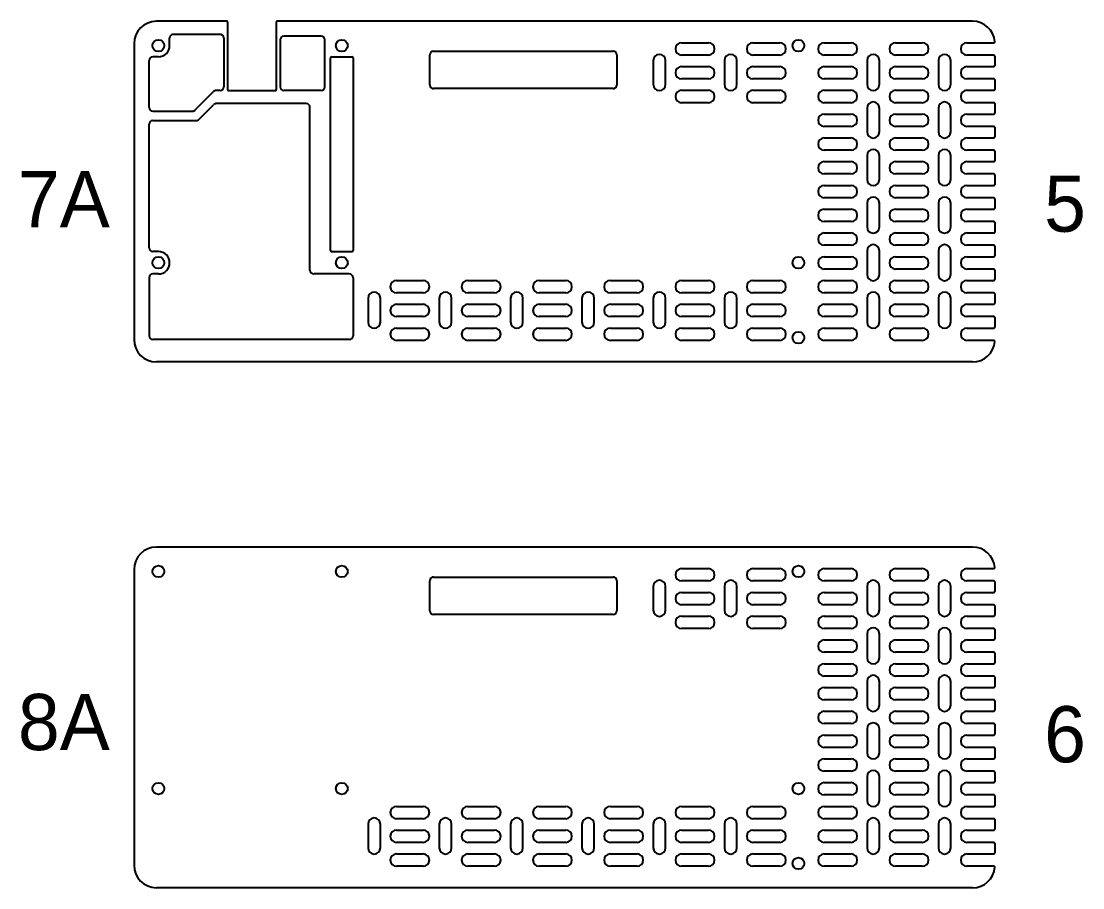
# Model space of a CAD drawing. Extents: x 1 to 1139, y 0 to 794.
# Drawn here: x 1.4 to 285, y 0 to 231.5 of the extents above; entities that cross this region are included whole.
import ezdxf

# ---------------------------------------------------------------- set-up
doc = ezdxf.new("R2010")
doc.units = 0
doc.layers.get('0').update_dxf_attribs({"linetype": 'CONTINUOUS'})

msp = doc.modelspace()

# ---------------------------------------------------------------- linework, layer by layer
for p, q in [((56.28, 231.46), (37.53, 231.46)), ((255.53, 231.46), (69.78, 231.46)), ((54.53, 227.96), (42.03, 227.96)), ((81.49, 227.46), (71.53, 227.46)), ((31.53, 225.46), (31.53, 146.46)), ((82.49, 213.96), (82.49, 226.46)), ((83.99, 170.21), (83.99, 221.71)), ((90.03, 221.71), (90.03, 170.21)), ((35.53, 162.96), (35.53, 147.46)), ((89.03, 146.46), (36.53, 146.46)), ((255.53, 140.46), (37.53, 140.46)), ((255.53, 91), (37.53, 91)), ((31.53, 85), (31.53, 6)), ((255.53, 0), (37.53, 0))]:
    msp.add_line(p, q)
at = {"linetype": 'CONTINUOUS'}
for p, q in [((56.53, 231.21), (56.53, 213.21)), ((69.53, 231.21), (69.53, 213.21)), ((41.03, 224.96), (41.03, 226.96)), ((55.53, 226.96), (55.53, 213.96)), ((70.53, 226.46), (70.53, 213.96)), ((177.83, 225.71), (184.98, 225.71)), ((196.88, 225.71), (204.03, 225.71)), ((215.93, 225.71), (223.08, 225.71)), ((234.98, 225.71), (242.13, 225.71)), ((254.03, 225.71), (261.26, 225.71)), ((38.03, 221.96), (36.53, 221.96)), ((84.24, 221.96), (89.78, 221.96)), ((110.53, 214.46), (110.53, 222.46)), ((111.53, 223.46), (159.53, 223.46)), ((160.53, 222.46), (160.53, 214.46)), ((184.98, 222.41), (177.83, 222.41)), ((204.03, 222.41), (196.88, 222.41)), ((223.08, 222.41), (215.93, 222.41)), ((242.13, 222.41), (234.98, 222.41)), ((261.28, 222.41), (254.03, 222.41)), ((261.53, 222.16), (261.53, 219.61)), ((35.53, 208.46), (35.53, 220.96)), ((170.23, 220.96), (170.23, 214.61)), ((173.53, 214.61), (173.53, 220.96)), ((177.83, 219.36), (184.98, 219.36)), ((189.28, 220.96), (189.28, 214.61)), ((192.58, 214.61), (192.58, 220.96)), ((196.88, 219.36), (204.03, 219.36)), ((215.93, 219.36), (223.08, 219.36)), ((227.38, 220.96), (227.38, 214.61)), ((230.68, 214.61), (230.68, 220.96)), ((234.98, 219.36), (242.13, 219.36)), ((246.43, 220.96), (246.43, 214.61)), ((249.73, 214.61), (249.73, 220.96)), ((254.03, 219.36), (261.28, 219.36)), ((184.98, 216.06), (177.83, 216.06)), ((204.03, 216.06), (196.88, 216.06)), ((223.08, 216.06), (215.93, 216.06)), ((242.13, 216.06), (234.98, 216.06)), ((261.28, 216.06), (254.03, 216.06)), ((261.53, 215.81), (261.53, 213.26)), ((54.53, 212.96), (53.45, 212.96)), ((56.78, 212.96), (69.28, 212.96)), ((81.49, 212.96), (71.53, 212.96)), ((159.53, 213.46), (111.53, 213.46)), ((177.83, 213.01), (184.98, 213.01)), ((196.88, 213.01), (204.03, 213.01)), ((215.93, 213.01), (223.08, 213.01)), ((234.98, 213.01), (242.13, 213.01)), ((254.03, 213.01), (261.28, 213.01)), ((47.82, 207.76), (52.74, 212.67)), ((36.53, 207.46), (47.12, 207.46)), ((48.86, 205.26), (52.77, 209.17)), ((77.53, 209.46), (53.48, 209.46)), ((78.53, 164.96), (78.53, 208.46)), ((184.98, 209.71), (177.83, 209.71)), ((204.03, 209.71), (196.88, 209.71)), ((223.08, 209.71), (215.93, 209.71)), ((227.38, 208.26), (227.38, 201.91)), ((230.68, 201.91), (230.68, 208.26)), ((242.13, 209.71), (234.98, 209.71)), ((246.43, 208.26), (246.43, 201.91)), ((249.73, 201.91), (249.73, 208.26)), ((261.28, 209.71), (254.03, 209.71)), ((261.53, 209.46), (261.53, 206.91)), ((36.53, 204.96), (48.15, 204.96)), ((215.93, 206.66), (223.08, 206.66)), ((234.98, 206.66), (242.13, 206.66)), ((254.03, 206.66), (261.28, 206.66)), ((35.53, 170.96), (35.53, 203.96)), ((223.08, 203.36), (215.93, 203.36)), ((242.13, 203.36), (234.98, 203.36)), ((261.28, 203.36), (254.03, 203.36)), ((261.53, 203.11), (261.53, 200.56)), ((215.93, 200.31), (223.08, 200.31)), ((234.98, 200.31), (242.13, 200.31)), ((254.03, 200.31), (261.28, 200.31)), ((223.08, 197.01), (215.93, 197.01)), ((242.13, 197.01), (234.98, 197.01)), ((261.28, 197.01), (254.03, 197.01)), ((261.53, 196.76), (261.53, 194.21)), ((215.93, 193.96), (223.08, 193.96)), ((227.38, 195.56), (227.38, 189.21)), ((230.68, 189.21), (230.68, 195.56)), ((234.98, 193.96), (242.13, 193.96)), ((246.43, 195.56), (246.43, 189.21)), ((249.73, 189.21), (249.73, 195.56)), ((254.03, 193.96), (261.28, 193.96)), ((223.08, 190.66), (215.93, 190.66)), ((242.13, 190.66), (234.98, 190.66)), ((261.28, 190.66), (254.03, 190.66)), ((261.53, 190.41), (261.53, 187.86)), ((215.93, 187.61), (223.08, 187.61)), ((234.98, 187.61), (242.13, 187.61)), ((254.03, 187.61), (261.28, 187.61)), ((223.08, 184.31), (215.93, 184.31)), ((227.38, 182.86), (227.38, 176.51)), ((230.68, 176.51), (230.68, 182.86)), ((242.13, 184.31), (234.98, 184.31)), ((246.43, 182.86), (246.43, 176.51)), ((249.73, 176.51), (249.73, 182.86)), ((261.28, 184.31), (254.03, 184.31)), ((261.53, 184.06), (261.53, 181.51)), ((215.93, 181.26), (223.08, 181.26)), ((234.98, 181.26), (242.13, 181.26)), ((254.03, 181.26), (261.28, 181.26)), ((223.08, 177.96), (215.93, 177.96)), ((242.13, 177.96), (234.98, 177.96)), ((261.28, 177.96), (254.03, 177.96)), ((261.53, 177.71), (261.53, 175.16)), ((215.93, 174.91), (223.08, 174.91)), ((234.98, 174.91), (242.13, 174.91)), ((254.03, 174.91), (261.28, 174.91)), ((223.08, 171.61), (215.93, 171.61)), ((242.13, 171.61), (234.98, 171.61)), ((261.28, 171.61), (254.03, 171.61)), ((261.53, 171.36), (261.53, 168.81)), ((38.03, 169.96), (36.53, 169.96)), ((84.24, 169.96), (89.78, 169.96)), ((215.93, 168.56), (223.08, 168.56)), ((227.38, 170.16), (227.38, 163.81)), ((230.68, 163.81), (230.68, 170.16)), ((234.98, 168.56), (242.13, 168.56)), ((246.43, 170.16), (246.43, 163.81)), ((249.73, 163.81), (249.73, 170.16)), ((254.03, 168.56), (261.28, 168.56)), ((223.08, 165.26), (215.93, 165.26)), ((242.13, 165.26), (234.98, 165.26)), ((261.28, 165.26), (254.03, 165.26)), ((261.53, 165.01), (261.53, 162.46)), ((38.03, 163.96), (36.53, 163.96)), ((89.03, 163.96), (79.53, 163.96)), ((90.03, 162.96), (90.03, 147.46)), ((101.63, 162.21), (108.78, 162.21)), ((120.68, 162.21), (127.83, 162.21)), ((139.73, 162.21), (146.88, 162.21)), ((158.78, 162.21), (165.93, 162.21)), ((177.83, 162.21), (184.98, 162.21)), ((196.88, 162.21), (204.03, 162.21)), ((215.93, 162.21), (223.08, 162.21)), ((234.98, 162.21), (242.13, 162.21)), ((254.03, 162.21), (261.28, 162.21)), ((108.78, 158.91), (101.63, 158.91)), ((127.83, 158.91), (120.68, 158.91)), ((146.88, 158.91), (139.73, 158.91)), ((165.93, 158.91), (158.78, 158.91)), ((184.98, 158.91), (177.83, 158.91)), ((204.03, 158.91), (196.88, 158.91)), ((223.08, 158.91), (215.93, 158.91)), ((242.13, 158.91), (234.98, 158.91)), ((261.28, 158.91), (254.03, 158.91)), ((94.03, 157.46), (94.03, 151.11)), ((97.33, 151.11), (97.33, 157.46)), ((113.08, 157.46), (113.08, 151.11)), ((116.38, 151.11), (116.38, 157.46)), ((132.13, 157.46), (132.13, 151.11)), ((135.43, 151.11), (135.43, 157.46)), ((151.18, 157.46), (151.18, 151.11)), ((154.48, 151.11), (154.48, 157.46)), ((170.23, 157.46), (170.23, 151.11)), ((173.53, 151.11), (173.53, 157.46)), ((189.28, 157.46), (189.28, 151.11)), ((192.58, 151.11), (192.58, 157.46)), ((227.38, 157.46), (227.38, 151.11)), ((230.68, 151.11), (230.68, 157.46)), ((246.43, 157.46), (246.43, 151.11)), ((249.73, 151.11), (249.73, 157.46)), ((261.53, 158.66), (261.53, 156.11)), ((101.63, 155.86), (108.78, 155.86)), ((120.68, 155.86), (127.83, 155.86)), ((139.73, 155.86), (146.88, 155.86)), ((158.78, 155.86), (165.93, 155.86)), ((177.83, 155.86), (184.98, 155.86)), ((196.88, 155.86), (204.03, 155.86)), ((215.93, 155.86), (223.08, 155.86)), ((234.98, 155.86), (242.13, 155.86)), ((254.03, 155.86), (261.28, 155.86)), ((108.78, 152.56), (101.63, 152.56)), ((127.83, 152.56), (120.68, 152.56)), ((146.88, 152.56), (139.73, 152.56)), ((165.93, 152.56), (158.78, 152.56)), ((184.98, 152.56), (177.83, 152.56)), ((204.03, 152.56), (196.88, 152.56)), ((223.08, 152.56), (215.93, 152.56)), ((242.13, 152.56), (234.98, 152.56)), ((261.28, 152.56), (254.03, 152.56)), ((261.53, 152.31), (261.53, 149.76)), ((101.63, 149.51), (108.78, 149.51)), ((120.68, 149.51), (127.83, 149.51)), ((139.73, 149.51), (146.88, 149.51)), ((158.78, 149.51), (165.93, 149.51)), ((177.83, 149.51), (184.98, 149.51)), ((196.88, 149.51), (204.03, 149.51)), ((215.93, 149.51), (223.08, 149.51)), ((234.98, 149.51), (242.13, 149.51)), ((254.03, 149.51), (261.28, 149.51)), ((108.78, 146.21), (101.63, 146.21)), ((127.83, 146.21), (120.68, 146.21)), ((146.88, 146.21), (139.73, 146.21)), ((165.93, 146.21), (158.78, 146.21)), ((184.98, 146.21), (177.83, 146.21)), ((204.03, 146.21), (196.88, 146.21)), ((223.08, 146.21), (215.93, 146.21)), ((242.13, 146.21), (234.98, 146.21)), ((261.26, 146.21), (254.03, 146.21)), ((177.83, 85.25), (184.98, 85.25)), ((196.88, 85.25), (204.03, 85.25)), ((215.93, 85.25), (223.08, 85.25)), ((234.98, 85.25), (242.13, 85.25)), ((254.03, 85.25), (261.26, 85.25)), ((111.53, 83), (159.53, 83)), ((110.53, 74), (110.53, 82)), ((160.53, 82), (160.53, 74)), ((170.23, 80.5), (170.23, 74.15)), ((173.53, 74.15), (173.53, 80.5)), ((184.98, 81.95), (177.83, 81.95)), ((189.28, 80.5), (189.28, 74.15)), ((192.58, 74.15), (192.58, 80.5)), ((204.03, 81.95), (196.88, 81.95)), ((223.08, 81.95), (215.93, 81.95)), ((227.38, 80.5), (227.38, 74.15)), ((230.68, 74.15), (230.68, 80.5)), ((242.13, 81.95), (234.98, 81.95)), ((246.43, 80.5), (246.43, 74.15)), ((249.73, 74.15), (249.73, 80.5)), ((261.28, 81.95), (254.03, 81.95)), ((261.53, 81.7), (261.53, 79.15)), ((177.83, 78.9), (184.98, 78.9)), ((196.88, 78.9), (204.03, 78.9)), ((215.93, 78.9), (223.08, 78.9)), ((234.98, 78.9), (242.13, 78.9)), ((254.03, 78.9), (261.28, 78.9)), ((184.98, 75.6), (177.83, 75.6)), ((204.03, 75.6), (196.88, 75.6)), ((223.08, 75.6), (215.93, 75.6)), ((242.13, 75.6), (234.98, 75.6)), ((261.28, 75.6), (254.03, 75.6)), ((261.53, 75.35), (261.53, 72.8)), ((159.53, 73), (111.53, 73)), ((177.83, 72.55), (184.98, 72.55)), ((196.88, 72.55), (204.03, 72.55)), ((215.93, 72.55), (223.08, 72.55)), ((234.98, 72.55), (242.13, 72.55)), ((254.03, 72.55), (261.28, 72.55)), ((184.98, 69.25), (177.83, 69.25)), ((204.03, 69.25), (196.88, 69.25)), ((223.08, 69.25), (215.93, 69.25)), ((242.13, 69.25), (234.98, 69.25)), ((261.28, 69.25), (254.03, 69.25)), ((261.53, 69), (261.53, 66.45)), ((215.93, 66.2), (223.08, 66.2)), ((227.38, 67.8), (227.38, 61.45)), ((230.68, 61.45), (230.68, 67.8)), ((234.98, 66.2), (242.13, 66.2)), ((246.43, 67.8), (246.43, 61.45)), ((249.73, 61.45), (249.73, 67.8)), ((254.03, 66.2), (261.28, 66.2)), ((223.08, 62.9), (215.93, 62.9)), ((242.13, 62.9), (234.98, 62.9)), ((261.28, 62.9), (254.03, 62.9)), ((261.53, 62.65), (261.53, 60.1)), ((215.93, 59.85), (223.08, 59.85)), ((234.98, 59.85), (242.13, 59.85)), ((254.03, 59.85), (261.28, 59.85)), ((223.08, 56.55), (215.93, 56.55)), ((227.38, 55.1), (227.38, 48.75)), ((230.68, 48.75), (230.68, 55.1)), ((242.13, 56.55), (234.98, 56.55)), ((246.43, 55.1), (246.43, 48.75)), ((249.73, 48.75), (249.73, 55.1)), ((261.28, 56.55), (254.03, 56.55)), ((261.53, 56.3), (261.53, 53.75)), ((215.93, 53.5), (223.08, 53.5)), ((234.98, 53.5), (242.13, 53.5)), ((254.03, 53.5), (261.28, 53.5)), ((223.08, 50.2), (215.93, 50.2)), ((242.13, 50.2), (234.98, 50.2)), ((261.28, 50.2), (254.03, 50.2)), ((261.53, 49.95), (261.53, 47.4)), ((215.93, 47.15), (223.08, 47.15)), ((234.98, 47.15), (242.13, 47.15)), ((254.03, 47.15), (261.28, 47.15)), ((223.08, 43.85), (215.93, 43.85)), ((242.13, 43.85), (234.98, 43.85)), ((261.28, 43.85), (254.03, 43.85)), ((261.53, 43.6), (261.53, 41.05)), ((215.93, 40.8), (223.08, 40.8)), ((227.38, 42.4), (227.38, 36.05)), ((230.68, 36.05), (230.68, 42.4)), ((234.98, 40.8), (242.13, 40.8)), ((246.43, 42.4), (246.43, 36.05)), ((249.73, 36.05), (249.73, 42.4)), ((254.03, 40.8), (261.28, 40.8)), ((223.08, 37.5), (215.93, 37.5)), ((242.13, 37.5), (234.98, 37.5)), ((261.28, 37.5), (254.03, 37.5)), ((261.53, 37.25), (261.53, 34.7)), ((215.93, 34.45), (223.08, 34.45)), ((234.98, 34.45), (242.13, 34.45)), ((254.03, 34.45), (261.28, 34.45)), ((223.08, 31.15), (215.93, 31.15)), ((227.38, 29.7), (227.38, 23.35)), ((230.68, 23.35), (230.68, 29.7)), ((242.13, 31.15), (234.98, 31.15)), ((246.43, 29.7), (246.43, 23.35)), ((249.73, 23.35), (249.73, 29.7)), ((261.28, 31.15), (254.03, 31.15)), ((261.53, 30.9), (261.53, 28.35)), ((215.93, 28.1), (223.08, 28.1)), ((234.98, 28.1), (242.13, 28.1)), ((254.03, 28.1), (261.28, 28.1)), ((223.08, 24.8), (215.93, 24.8)), ((242.13, 24.8), (234.98, 24.8)), ((261.28, 24.8), (254.03, 24.8)), ((261.53, 24.55), (261.53, 22)), ((101.63, 21.75), (108.78, 21.75)), ((120.68, 21.75), (127.83, 21.75)), ((139.73, 21.75), (146.88, 21.75)), ((158.78, 21.75), (165.93, 21.75)), ((177.83, 21.75), (184.98, 21.75)), ((196.88, 21.75), (204.03, 21.75)), ((215.93, 21.75), (223.08, 21.75)), ((234.98, 21.75), (242.13, 21.75)), ((254.03, 21.75), (261.28, 21.75)), ((108.78, 18.45), (101.63, 18.45)), ((127.83, 18.45), (120.68, 18.45)), ((146.88, 18.45), (139.73, 18.45)), ((165.93, 18.45), (158.78, 18.45)), ((184.98, 18.45), (177.83, 18.45)), ((204.03, 18.45), (196.88, 18.45)), ((223.08, 18.45), (215.93, 18.45)), ((242.13, 18.45), (234.98, 18.45)), ((261.28, 18.45), (254.03, 18.45)), ((261.53, 18.2), (261.53, 15.65)), ((94.03, 17), (94.03, 10.65)), ((97.33, 10.65), (97.33, 17)), ((101.63, 15.4), (108.78, 15.4)), ((113.08, 17), (113.08, 10.65)), ((116.38, 10.65), (116.38, 17)), ((120.68, 15.4), (127.83, 15.4)), ((132.13, 17), (132.13, 10.65)), ((135.43, 10.65), (135.43, 17)), ((139.73, 15.4), (146.88, 15.4)), ((151.18, 17), (151.18, 10.65)), ((154.48, 10.65), (154.48, 17)), ((158.78, 15.4), (165.93, 15.4)), ((170.23, 17), (170.23, 10.65)), ((173.53, 10.65), (173.53, 17)), ((177.83, 15.4), (184.98, 15.4)), ((189.28, 17), (189.28, 10.65)), ((192.58, 10.65), (192.58, 17)), ((196.88, 15.4), (204.03, 15.4)), ((215.93, 15.4), (223.08, 15.4)), ((227.38, 17), (227.38, 10.65)), ((230.68, 10.65), (230.68, 17)), ((234.98, 15.4), (242.13, 15.4)), ((246.43, 17), (246.43, 10.65)), ((249.73, 10.65), (249.73, 17)), ((254.03, 15.4), (261.28, 15.4)), ((108.78, 12.1), (101.63, 12.1)), ((127.83, 12.1), (120.68, 12.1)), ((146.88, 12.1), (139.73, 12.1)), ((165.93, 12.1), (158.78, 12.1)), ((184.98, 12.1), (177.83, 12.1)), ((204.03, 12.1), (196.88, 12.1)), ((223.08, 12.1), (215.93, 12.1)), ((242.13, 12.1), (234.98, 12.1)), ((261.28, 12.1), (254.03, 12.1)), ((261.53, 11.85), (261.53, 9.3)), ((101.63, 9.05), (108.78, 9.05)), ((120.68, 9.05), (127.83, 9.05)), ((139.73, 9.05), (146.88, 9.05)), ((158.78, 9.05), (165.93, 9.05)), ((177.83, 9.05), (184.98, 9.05)), ((196.88, 9.05), (204.03, 9.05)), ((215.93, 9.05), (223.08, 9.05)), ((234.98, 9.05), (242.13, 9.05)), ((254.03, 9.05), (261.28, 9.05)), ((108.78, 5.75), (101.63, 5.75)), ((127.83, 5.75), (120.68, 5.75)), ((146.88, 5.75), (139.73, 5.75)), ((165.93, 5.75), (158.78, 5.75)), ((184.98, 5.75), (177.83, 5.75)), ((204.03, 5.75), (196.88, 5.75)), ((223.08, 5.75), (215.93, 5.75)), ((242.13, 5.75), (234.98, 5.75)), ((261.26, 5.75), (254.03, 5.75))]:
    msp.add_line(p, q, dxfattribs=at)
for centre in [(38.03, 224.96), (87.03, 224.96), (38.03, 84.5), (87.03, 84.5)]:
    msp.add_circle(centre, 1.57)
for centre in [(209.03, 224.96), (38.03, 166.96), (87.03, 166.96), (209.03, 166.96), (209.03, 146.96), (209.03, 84.5), (38.03, 26.5), (87.03, 26.5), (209.03, 26.5), (209.03, 6.5)]:
    msp.add_circle(centre, 1.57, dxfattribs=at)
for centre, radius, start, end in [((37.53, 225.46), 6, 90, 180), ((81.49, 226.46), 1, 0, 90), ((37.53, 146.46), 6, 180, 270), ((36.53, 147.46), 1, 180, 270), ((37.53, 85), 6, 90, 180), ((37.53, 6), 6, 180, 270)]:
    msp.add_arc(centre, radius, start, end)
for centre, radius, start, end in [((56.28, 231.21), 0.25, 0, 90), ((69.78, 231.21), 0.25, 90, 180), ((255.53, 225.46), 6, 4.9885, 90), ((42.03, 226.96), 1, 90, 180), ((54.53, 226.96), 1, 0, 90), ((71.53, 226.46), 1, 90, 180), ((38.03, 224.96), 3, 270, 0), ((177.83, 224.06), 1.65, 90, 270), ((184.98, 224.06), 1.65, 270, 90), ((196.88, 224.06), 1.65, 90, 270), ((204.03, 224.06), 1.65, 270, 90), ((215.93, 224.06), 1.65, 90, 270), ((223.08, 224.06), 1.65, 270, 90), ((234.98, 224.06), 1.65, 90, 270), ((242.13, 224.06), 1.65, 270, 90), ((254.03, 224.06), 1.65, 90, 270), ((261.26, 225.96), 0.25, 270, 4.9885), ((36.53, 220.96), 1, 90, 180), ((84.24, 221.71), 0.25, 90, 180), ((89.78, 221.71), 0.25, 0, 90), ((111.53, 222.46), 1, 90, 180), ((159.53, 222.46), 1, 0, 90), ((171.88, 220.96), 1.65, 0, 180), ((190.93, 220.96), 1.65, 0, 180), ((229.03, 220.96), 1.65, 0, 180), ((248.08, 220.96), 1.65, 0, 180), ((261.28, 222.16), 0.25, 0, 90), ((177.83, 217.71), 1.65, 90, 270), ((184.98, 217.71), 1.65, 270, 90), ((196.88, 217.71), 1.65, 90, 270), ((204.03, 217.71), 1.65, 270, 90), ((215.93, 217.71), 1.65, 90, 270), ((223.08, 217.71), 1.65, 270, 90), ((234.98, 217.71), 1.65, 90, 270), ((242.13, 217.71), 1.65, 270, 90), ((254.03, 217.71), 1.65, 90, 270), ((261.28, 219.61), 0.25, 270, 0), ((261.28, 215.81), 0.25, 0, 90), ((53.45, 211.96), 1, 90, 135), ((54.53, 213.96), 1, 270, 0), ((56.78, 213.21), 0.25, 180, 270), ((69.28, 213.21), 0.25, 270, 0), ((71.53, 213.96), 1, 180, 270), ((81.49, 213.96), 1, 270, 0), ((111.53, 214.46), 1, 180, 270), ((159.53, 214.46), 1, 270, 0), ((171.88, 214.61), 1.65, 180, 0), ((177.83, 211.36), 1.65, 90, 270), ((184.98, 211.36), 1.65, 270, 90), ((190.93, 214.61), 1.65, 180, 0), ((196.88, 211.36), 1.65, 90, 270), ((204.03, 211.36), 1.65, 270, 90), ((215.93, 211.36), 1.65, 90, 270), ((223.08, 211.36), 1.65, 270, 90), ((229.03, 214.61), 1.65, 180, 0), ((234.98, 211.36), 1.65, 90, 270), ((242.13, 211.36), 1.65, 270, 90), ((248.08, 214.61), 1.65, 180, 0), ((254.03, 211.36), 1.65, 90, 270), ((261.28, 213.26), 0.25, 270, 0), ((229.03, 208.26), 1.65, 0, 180), ((248.08, 208.26), 1.65, 0, 180), ((36.53, 208.46), 1, 180, 270), ((47.12, 208.46), 1, 270, 315), ((53.48, 208.46), 1, 90, 135), ((77.53, 208.46), 1, 0, 90), ((261.28, 209.46), 0.25, 0, 90), ((36.53, 203.96), 1, 90, 180), ((48.15, 205.96), 1, 270, 315), ((215.93, 205.01), 1.65, 90, 270), ((223.08, 205.01), 1.65, 270, 90), ((234.98, 205.01), 1.65, 90, 270), ((242.13, 205.01), 1.65, 270, 90), ((254.03, 205.01), 1.65, 90, 270), ((261.28, 206.91), 0.25, 270, 0), ((229.03, 201.91), 1.65, 180, 0), ((248.08, 201.91), 1.65, 180, 0), ((261.28, 203.11), 0.25, 0, 90), ((215.93, 198.66), 1.65, 90, 270), ((223.08, 198.66), 1.65, 270, 90), ((234.98, 198.66), 1.65, 90, 270), ((242.13, 198.66), 1.65, 270, 90), ((254.03, 198.66), 1.65, 90, 270), ((261.28, 200.56), 0.25, 270, 0), ((229.03, 195.56), 1.65, 0, 180), ((248.08, 195.56), 1.65, 0, 180), ((261.28, 196.76), 0.25, 0, 90), ((215.93, 192.31), 1.65, 90, 270), ((223.08, 192.31), 1.65, 270, 90), ((234.98, 192.31), 1.65, 90, 270), ((242.13, 192.31), 1.65, 270, 90), ((254.03, 192.31), 1.65, 90, 270), ((261.28, 194.21), 0.25, 270, 0), ((261.28, 190.41), 0.25, 0, 90), ((215.93, 185.96), 1.65, 90, 270), ((223.08, 185.96), 1.65, 270, 90), ((229.03, 189.21), 1.65, 180, 0), ((234.98, 185.96), 1.65, 90, 270), ((242.13, 185.96), 1.65, 270, 90), ((248.08, 189.21), 1.65, 180, 0), ((254.03, 185.96), 1.65, 90, 270), ((261.28, 187.86), 0.25, 270, 0), ((229.03, 182.86), 1.65, 0, 180), ((248.08, 182.86), 1.65, 0, 180), ((261.28, 184.06), 0.25, 0, 90), ((261.28, 181.51), 0.25, 270, 0), ((215.93, 179.61), 1.65, 90, 270), ((223.08, 179.61), 1.65, 270, 90), ((234.98, 179.61), 1.65, 90, 270), ((242.13, 179.61), 1.65, 270, 90), ((254.03, 179.61), 1.65, 90, 270), ((229.03, 176.51), 1.65, 180, 0), ((248.08, 176.51), 1.65, 180, 0), ((261.28, 177.71), 0.25, 0, 90), ((215.93, 173.26), 1.65, 90, 270), ((223.08, 173.26), 1.65, 270, 90), ((234.98, 173.26), 1.65, 90, 270), ((242.13, 173.26), 1.65, 270, 90), ((254.03, 173.26), 1.65, 90, 270), ((261.28, 175.16), 0.25, 270, 0), ((36.53, 170.96), 1, 180, 270), ((84.24, 170.21), 0.25, 180, 270), ((89.78, 170.21), 0.25, 270, 0), ((229.03, 170.16), 1.65, 0, 180), ((248.08, 170.16), 1.65, 0, 180), ((261.28, 171.36), 0.25, 0, 90), ((38.03, 166.96), 3, 270, 90), ((215.93, 166.91), 1.65, 90, 270), ((223.08, 166.91), 1.65, 270, 90), ((234.98, 166.91), 1.65, 90, 270), ((242.13, 166.91), 1.65, 270, 90), ((254.03, 166.91), 1.65, 90, 270), ((261.28, 168.81), 0.25, 270, 0), ((79.53, 164.96), 1, 180, 270), ((261.28, 165.01), 0.25, 0, 90), ((36.53, 162.96), 1, 90, 180), ((89.03, 162.96), 1, 0, 90), ((101.63, 160.56), 1.65, 90, 270), ((108.78, 160.56), 1.65, 270, 90), ((120.68, 160.56), 1.65, 90, 270), ((127.83, 160.56), 1.65, 270, 90), ((139.73, 160.56), 1.65, 90, 270), ((146.88, 160.56), 1.65, 270, 90), ((158.78, 160.56), 1.65, 90, 270), ((165.93, 160.56), 1.65, 270, 90), ((177.83, 160.56), 1.65, 90, 270), ((184.98, 160.56), 1.65, 270, 90), ((196.88, 160.56), 1.65, 90, 270), ((204.03, 160.56), 1.65, 270, 90), ((215.93, 160.56), 1.65, 90, 270), ((223.08, 160.56), 1.65, 270, 90), ((229.03, 163.81), 1.65, 180, 0), ((234.98, 160.56), 1.65, 90, 270), ((242.13, 160.56), 1.65, 270, 90), ((248.08, 163.81), 1.65, 180, 0), ((254.03, 160.56), 1.65, 90, 270), ((261.28, 162.46), 0.25, 270, 0), ((95.68, 157.46), 1.65, 0, 180), ((114.73, 157.46), 1.65, 0, 180), ((133.78, 157.46), 1.65, 0, 180), ((152.83, 157.46), 1.65, 0, 180), ((171.88, 157.46), 1.65, 0, 180), ((190.93, 157.46), 1.65, 0, 180), ((229.03, 157.46), 1.65, 0, 180), ((248.08, 157.46), 1.65, 0, 180), ((261.28, 158.66), 0.25, 0, 90), ((261.28, 156.11), 0.25, 270, 0), ((101.63, 154.21), 1.65, 90, 270), ((108.78, 154.21), 1.65, 270, 90), ((120.68, 154.21), 1.65, 90, 270), ((127.83, 154.21), 1.65, 270, 90), ((139.73, 154.21), 1.65, 90, 270), ((146.88, 154.21), 1.65, 270, 90), ((158.78, 154.21), 1.65, 90, 270), ((165.93, 154.21), 1.65, 270, 90), ((177.83, 154.21), 1.65, 90, 270), ((184.98, 154.21), 1.65, 270, 90), ((196.88, 154.21), 1.65, 90, 270), ((204.03, 154.21), 1.65, 270, 90), ((215.93, 154.21), 1.65, 90, 270), ((223.08, 154.21), 1.65, 270, 90), ((234.98, 154.21), 1.65, 90, 270), ((242.13, 154.21), 1.65, 270, 90), ((254.03, 154.21), 1.65, 90, 270), ((95.68, 151.11), 1.65, 180, 0), ((114.73, 151.11), 1.65, 180, 0), ((133.78, 151.11), 1.65, 180, 0), ((152.83, 151.11), 1.65, 180, 0), ((171.88, 151.11), 1.65, 180, 0), ((190.93, 151.11), 1.65, 180, 0), ((229.03, 151.11), 1.65, 180, 0), ((248.08, 151.11), 1.65, 180, 0), ((261.28, 152.31), 0.25, 0, 90), ((101.63, 147.86), 1.65, 90, 270), ((108.78, 147.86), 1.65, 270, 90), ((120.68, 147.86), 1.65, 90, 270), ((127.83, 147.86), 1.65, 270, 90), ((139.73, 147.86), 1.65, 90, 270), ((146.88, 147.86), 1.65, 270, 90), ((158.78, 147.86), 1.65, 90, 270), ((165.93, 147.86), 1.65, 270, 90), ((177.83, 147.86), 1.65, 90, 270), ((184.98, 147.86), 1.65, 270, 90), ((196.88, 147.86), 1.65, 90, 270), ((204.03, 147.86), 1.65, 270, 90), ((215.93, 147.86), 1.65, 90, 270), ((223.08, 147.86), 1.65, 270, 90), ((234.98, 147.86), 1.65, 90, 270), ((242.13, 147.86), 1.65, 270, 90), ((254.03, 147.86), 1.65, 90, 270), ((261.28, 149.76), 0.25, 270, 0), ((89.03, 147.46), 1, 270, 0), ((255.53, 146.46), 6, 270, 355.0115), ((261.26, 145.96), 0.25, 355.0115, 90), ((255.53, 85), 6, 4.9885, 90), ((177.83, 83.6), 1.65, 90, 270), ((184.98, 83.6), 1.65, 270, 90), ((196.88, 83.6), 1.65, 90, 270), ((204.03, 83.6), 1.65, 270, 90), ((215.93, 83.6), 1.65, 90, 270), ((223.08, 83.6), 1.65, 270, 90), ((234.98, 83.6), 1.65, 90, 270), ((242.13, 83.6), 1.65, 270, 90), ((254.03, 83.6), 1.65, 90, 270), ((261.26, 85.5), 0.25, 270, 4.9885), ((111.53, 82), 1, 90, 180), ((159.53, 82), 1, 0, 90), ((171.88, 80.5), 1.65, 0, 180), ((190.93, 80.5), 1.65, 0, 180), ((229.03, 80.5), 1.65, 0, 180), ((248.08, 80.5), 1.65, 0, 180), ((261.28, 81.7), 0.25, 0, 90), ((177.83, 77.25), 1.65, 90, 270), ((184.98, 77.25), 1.65, 270, 90), ((196.88, 77.25), 1.65, 90, 270), ((204.03, 77.25), 1.65, 270, 90), ((215.93, 77.25), 1.65, 90, 270), ((223.08, 77.25), 1.65, 270, 90), ((234.98, 77.25), 1.65, 90, 270), ((242.13, 77.25), 1.65, 270, 90), ((254.03, 77.25), 1.65, 90, 270), ((261.28, 79.15), 0.25, 270, 0), ((111.53, 74), 1, 180, 270), ((159.53, 74), 1, 270, 0), ((171.88, 74.15), 1.65, 180, 0), ((190.93, 74.15), 1.65, 180, 0), ((229.03, 74.15), 1.65, 180, 0), ((248.08, 74.15), 1.65, 180, 0), ((261.28, 75.35), 0.25, 0, 90), ((177.83, 70.9), 1.65, 90, 270), ((184.98, 70.9), 1.65, 270, 90), ((196.88, 70.9), 1.65, 90, 270), ((204.03, 70.9), 1.65, 270, 90), ((215.93, 70.9), 1.65, 90, 270), ((223.08, 70.9), 1.65, 270, 90), ((234.98, 70.9), 1.65, 90, 270), ((242.13, 70.9), 1.65, 270, 90), ((254.03, 70.9), 1.65, 90, 270), ((261.28, 72.8), 0.25, 270, 0), ((229.03, 67.8), 1.65, 0, 180), ((248.08, 67.8), 1.65, 0, 180), ((261.28, 69), 0.25, 0, 90), ((215.93, 64.55), 1.65, 90, 270), ((223.08, 64.55), 1.65, 270, 90), ((234.98, 64.55), 1.65, 90, 270), ((242.13, 64.55), 1.65, 270, 90), ((254.03, 64.55), 1.65, 90, 270), ((261.28, 66.45), 0.25, 270, 0), ((261.28, 62.65), 0.25, 0, 90), ((215.93, 58.2), 1.65, 90, 270), ((223.08, 58.2), 1.65, 270, 90), ((229.03, 61.45), 1.65, 180, 0), ((234.98, 58.2), 1.65, 90, 270), ((242.13, 58.2), 1.65, 270, 90), ((248.08, 61.45), 1.65, 180, 0), ((254.03, 58.2), 1.65, 90, 270), ((261.28, 60.1), 0.25, 270, 0), ((229.03, 55.1), 1.65, 0, 180), ((248.08, 55.1), 1.65, 0, 180), ((261.28, 56.3), 0.25, 0, 90), ((215.93, 51.85), 1.65, 90, 270), ((223.08, 51.85), 1.65, 270, 90), ((234.98, 51.85), 1.65, 90, 270), ((242.13, 51.85), 1.65, 270, 90), ((254.03, 51.85), 1.65, 90, 270), ((261.28, 53.75), 0.25, 270, 0), ((229.03, 48.75), 1.65, 180, 0), ((248.08, 48.75), 1.65, 180, 0), ((261.28, 49.95), 0.25, 0, 90), ((215.93, 45.5), 1.65, 90, 270), ((223.08, 45.5), 1.65, 270, 90), ((234.98, 45.5), 1.65, 90, 270), ((242.13, 45.5), 1.65, 270, 90), ((254.03, 45.5), 1.65, 90, 270), ((261.28, 47.4), 0.25, 270, 0), ((229.03, 42.4), 1.65, 0, 180), ((248.08, 42.4), 1.65, 0, 180), ((261.28, 43.6), 0.25, 0, 90), ((215.93, 39.15), 1.65, 90, 270), ((223.08, 39.15), 1.65, 270, 90), ((234.98, 39.15), 1.65, 90, 270), ((242.13, 39.15), 1.65, 270, 90), ((254.03, 39.15), 1.65, 90, 270), ((261.28, 41.05), 0.25, 270, 0), ((261.28, 37.25), 0.25, 0, 90), ((215.93, 32.8), 1.65, 90, 270), ((223.08, 32.8), 1.65, 270, 90), ((229.03, 36.05), 1.65, 180, 0), ((234.98, 32.8), 1.65, 90, 270), ((242.13, 32.8), 1.65, 270, 90), ((248.08, 36.05), 1.65, 180, 0), ((254.03, 32.8), 1.65, 90, 270), ((261.28, 34.7), 0.25, 270, 0), ((229.03, 29.7), 1.65, 0, 180), ((248.08, 29.7), 1.65, 0, 180), ((261.28, 30.9), 0.25, 0, 90), ((215.93, 26.45), 1.65, 90, 270), ((223.08, 26.45), 1.65, 270, 90), ((234.98, 26.45), 1.65, 90, 270), ((242.13, 26.45), 1.65, 270, 90), ((254.03, 26.45), 1.65, 90, 270), ((261.28, 28.35), 0.25, 270, 0), ((229.03, 23.35), 1.65, 180, 0), ((248.08, 23.35), 1.65, 180, 0), ((261.28, 24.55), 0.25, 0, 90), ((101.63, 20.1), 1.65, 90, 270), ((108.78, 20.1), 1.65, 270, 90), ((120.68, 20.1), 1.65, 90, 270), ((127.83, 20.1), 1.65, 270, 90), ((139.73, 20.1), 1.65, 90, 270), ((146.88, 20.1), 1.65, 270, 90), ((158.78, 20.1), 1.65, 90, 270), ((165.93, 20.1), 1.65, 270, 90), ((177.83, 20.1), 1.65, 90, 270), ((184.98, 20.1), 1.65, 270, 90), ((196.88, 20.1), 1.65, 90, 270), ((204.03, 20.1), 1.65, 270, 90), ((215.93, 20.1), 1.65, 90, 270), ((223.08, 20.1), 1.65, 270, 90), ((234.98, 20.1), 1.65, 90, 270), ((242.13, 20.1), 1.65, 270, 90), ((254.03, 20.1), 1.65, 90, 270), ((261.28, 22), 0.25, 270, 0), ((95.68, 17), 1.65, 0, 180), ((114.73, 17), 1.65, 0, 180), ((133.78, 17), 1.65, 0, 180), ((152.83, 17), 1.65, 0, 180), ((171.88, 17), 1.65, 0, 180), ((190.93, 17), 1.65, 0, 180), ((229.03, 17), 1.65, 0, 180), ((248.08, 17), 1.65, 0, 180), ((261.28, 18.2), 0.25, 0, 90), ((101.63, 13.75), 1.65, 90, 270), ((108.78, 13.75), 1.65, 270, 90), ((120.68, 13.75), 1.65, 90, 270), ((127.83, 13.75), 1.65, 270, 90), ((139.73, 13.75), 1.65, 90, 270), ((146.88, 13.75), 1.65, 270, 90), ((158.78, 13.75), 1.65, 90, 270), ((165.93, 13.75), 1.65, 270, 90), ((177.83, 13.75), 1.65, 90, 270), ((184.98, 13.75), 1.65, 270, 90), ((196.88, 13.75), 1.65, 90, 270), ((204.03, 13.75), 1.65, 270, 90), ((215.93, 13.75), 1.65, 90, 270), ((223.08, 13.75), 1.65, 270, 90), ((234.98, 13.75), 1.65, 90, 270), ((242.13, 13.75), 1.65, 270, 90), ((254.03, 13.75), 1.65, 90, 270), ((261.28, 15.65), 0.25, 270, 0), ((261.28, 11.85), 0.25, 0, 90), ((95.68, 10.65), 1.65, 180, 0), ((101.63, 7.4), 1.65, 90, 270), ((108.78, 7.4), 1.65, 270, 90), ((114.73, 10.65), 1.65, 180, 0), ((120.68, 7.4), 1.65, 90, 270), ((127.83, 7.4), 1.65, 270, 90), ((133.78, 10.65), 1.65, 180, 0), ((139.73, 7.4), 1.65, 90, 270), ((146.88, 7.4), 1.65, 270, 90), ((152.83, 10.65), 1.65, 180, 0), ((158.78, 7.4), 1.65, 90, 270), ((165.93, 7.4), 1.65, 270, 90), ((171.88, 10.65), 1.65, 180, 0), ((177.83, 7.4), 1.65, 90, 270), ((184.98, 7.4), 1.65, 270, 90), ((190.93, 10.65), 1.65, 180, 0), ((196.88, 7.4), 1.65, 90, 270), ((204.03, 7.4), 1.65, 270, 90), ((215.93, 7.4), 1.65, 90, 270), ((223.08, 7.4), 1.65, 270, 90), ((229.03, 10.65), 1.65, 180, 0), ((234.98, 7.4), 1.65, 90, 270), ((242.13, 7.4), 1.65, 270, 90), ((248.08, 10.65), 1.65, 180, 0), ((254.03, 7.4), 1.65, 90, 270), ((261.28, 9.3), 0.25, 270, 0), ((261.26, 5.5), 0.25, 355.0115, 90), ((255.53, 6), 6, 270, 355.0115)]:
    msp.add_arc(centre, radius, start, end, dxfattribs=at)

# ---------------------------------------------------------------- texts
for s, p in [('7A', (0.51, 176.44)), ('5', (274.68, 175.24)), ('8A', (0.51, 36.77)), ('6', (274.68, 33.51))]:
    msp.add_text(s, height=15, dxfattribs=at).set_placement(p)

doc.saveas('drawing.dxf')
